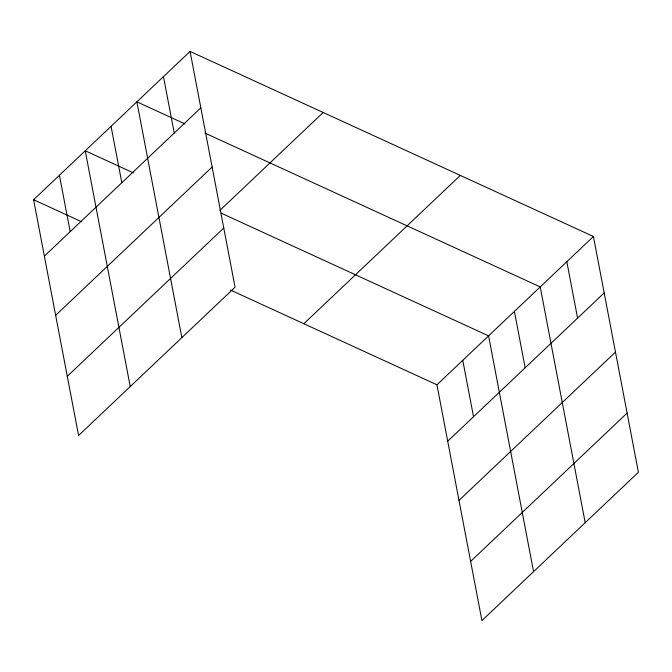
<?xml version="1.0" encoding="UTF-8"?>
<svg xmlns="http://www.w3.org/2000/svg" width="672" height="672" viewBox="0 0 672 672"><rect width="100%" height="100%" fill="white"/><g stroke="black" fill="none" stroke-linecap="round" stroke-linejoin="round"><path stroke-width="1.01" d="M190.075 51.416L235.057 287.204L78.582 435.506L33.6 199.727L190.075 51.416L593.418 236.494L638.4 472.273L481.925 620.584L436.943 384.796L230.513 290.077M44.36 256.133L200.836 107.831M55.65 315.328L212.134 167.026M219.862 210.42L323.182 112.493M67.284 376.312L223.768 228.01M303.845 323.719L460.32 175.417M436.943 384.796L593.418 236.494M447.703 441.21L604.187 292.9M459.001 500.405L615.476 352.094M470.635 561.389L627.11 413.087M185.018 123.934L136.878 101.842L181.852 337.63M204.842 133.031L540.221 286.919L585.194 522.698M133.384 172.872L85.235 150.78L130.217 386.568M221.197 213.167L488.586 335.857L533.56 571.645M33.6 199.727L81.74 221.81M566.824 261.702L577.584 318.116M514.399 311.388L525.16 367.794M462.764 360.326L473.525 416.741M163.472 76.633L174.241 133.039M111.056 126.311L121.817 182.725M59.422 175.249L70.182 231.664"/></g></svg>
